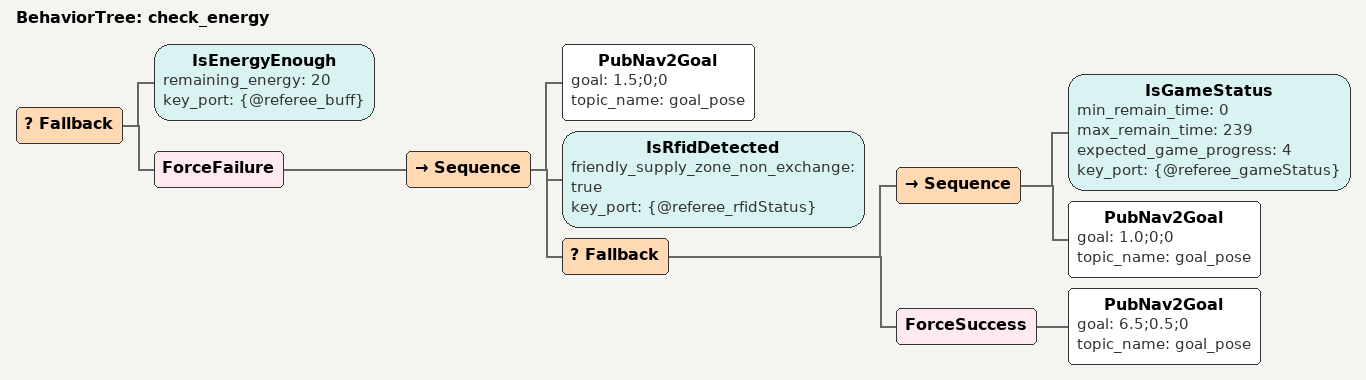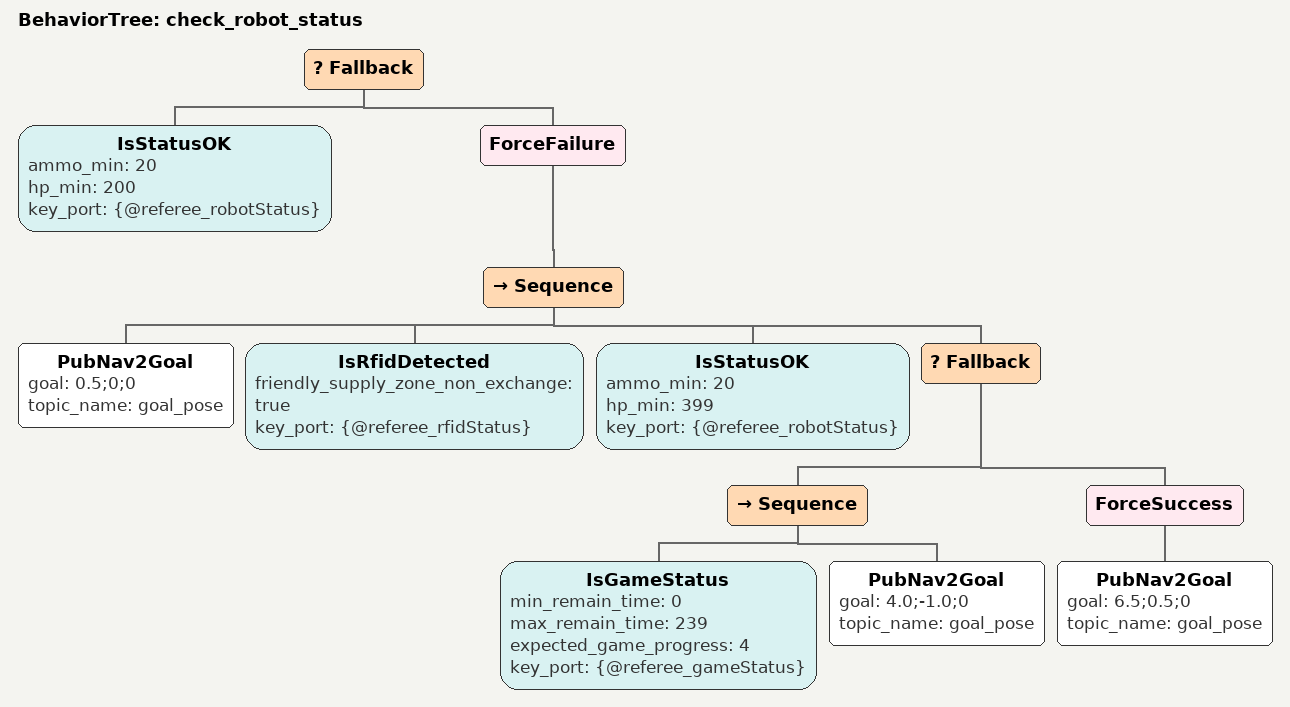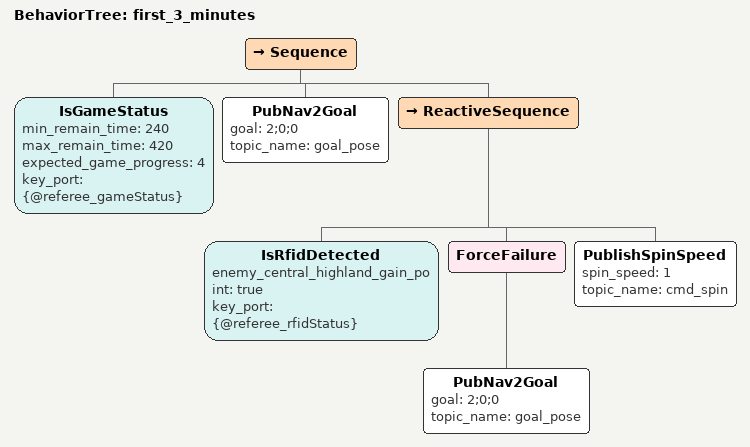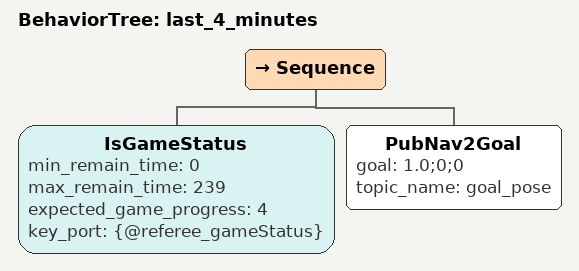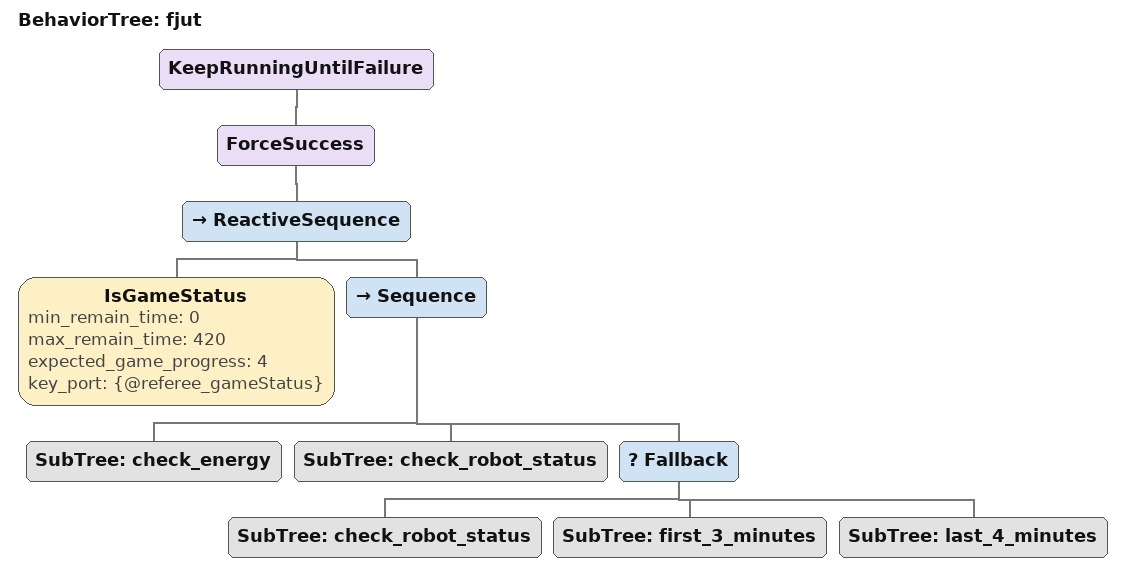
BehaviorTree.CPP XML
<?xml version="1.0" encoding="UTF-8"?>
  <root BTCPP_format="4">

    <BehaviorTree ID="check_energy">
      <Fallback>
        <IsEnergyEnough remaining_energy="20" key_port="{@referee_buff}"/>
        <ForceFailure>
          <Sequence>
            <PubNav2Goal goal="1.5;0;0" topic_name="goal_pose"/>
            <IsRfidDetected friendly_supply_zone_non_exchange="true" key_port="{@referee_rfidStatus}"/>
            <Fallback>
              <Sequence>
                <IsGameStatus min_remain_time="0" max_remain_time="239"
                            expected_game_progress="4" key_port="{@referee_gameStatus}"/>
                <PubNav2Goal goal="1.0;0;0" topic_name="goal_pose"/>
              </Sequence>
              <ForceSuccess>
                <PubNav2Goal goal="6.5;0.5;0" topic_name="goal_pose"/>
              </ForceSuccess>
            </Fallback>
          </Sequence>
        </ForceFailure>
      </Fallback>
    </BehaviorTree>

    <BehaviorTree ID="check_robot_status">
      <Fallback>
        <IsStatusOK ammo_min="20" hp_min="200" key_port="{@referee_robotStatus}"/>
        <ForceFailure>
          <Sequence>
            <PubNav2Goal goal="0.5;0;0" topic_name="goal_pose"/>
            <IsRfidDetected friendly_supply_zone_non_exchange="true" key_port="{@referee_rfidStatus}"/>
            <IsStatusOK ammo_min="20" hp_min="399" key_port="{@referee_robotStatus}"/>
            <Fallback>
              <Sequence>
                <IsGameStatus min_remain_time="0" max_remain_time="239"
                            expected_game_progress="4" key_port="{@referee_gameStatus}"/>
                <PubNav2Goal goal="4.0;-1.0;0" topic_name="goal_pose"/>
              </Sequence>
              <ForceSuccess>
                <PubNav2Goal goal="6.5;0.5;0" topic_name="goal_pose"/>
              </ForceSuccess>
            </Fallback>
          </Sequence>
        </ForceFailure>
      </Fallback>
    </BehaviorTree>

    <BehaviorTree ID="first_3_minutes">
      <Sequence>
        <IsGameStatus min_remain_time="240" max_remain_time="420"
                    expected_game_progress="4" key_port="{@referee_gameStatus}"/>
        <PubNav2Goal goal="2;0;0" topic_name="goal_pose"/>
        <ReactiveSequence>
          <IsRfidDetected enemy_central_highland_gain_point="true" key_port="{@referee_rfidStatus}"/>
          <ForceFailure>
            <PubNav2Goal goal="2;0;0" topic_name="goal_pose"/>
          </ForceFailure>
          <PublishSpinSpeed spin_speed="1" topic_name="cmd_spin"/>
        </ReactiveSequence>
      </Sequence>
    </BehaviorTree>
    <BehaviorTree ID="last_4_minutes">
      <Sequence>
        <IsGameStatus min_remain_time="0" max_remain_time="239"
                    expected_game_progress="4" key_port="{@referee_gameStatus}"/>
        <PubNav2Goal goal="1.0;0;0" topic_name="goal_pose"/>
      </Sequence>
    </BehaviorTree>

    <!-- ================================= 主行为树 ================================= -->
    <BehaviorTree ID="fjut">
      <KeepRunningUntilFailure>
        <ForceSuccess>
          <ReactiveSequence>
            <IsGameStatus min_remain_time="0" max_remain_time="420"
                          expected_game_progress="4" key_port="{@referee_gameStatus}"/>
            <Sequence>
              <SubTree ID="check_energy"/>
              <SubTree ID="check_robot_status"/>
              <Fallback>
                <SubTree ID="check_robot_status"/>
                <SubTree ID="first_3_minutes"/>
                <SubTree ID="last_4_minutes"/>
              </Fallback>
            </Sequence>
          </ReactiveSequence>
        </ForceSuccess>
      </KeepRunningUntilFailure>
    </BehaviorTree>

</root>
